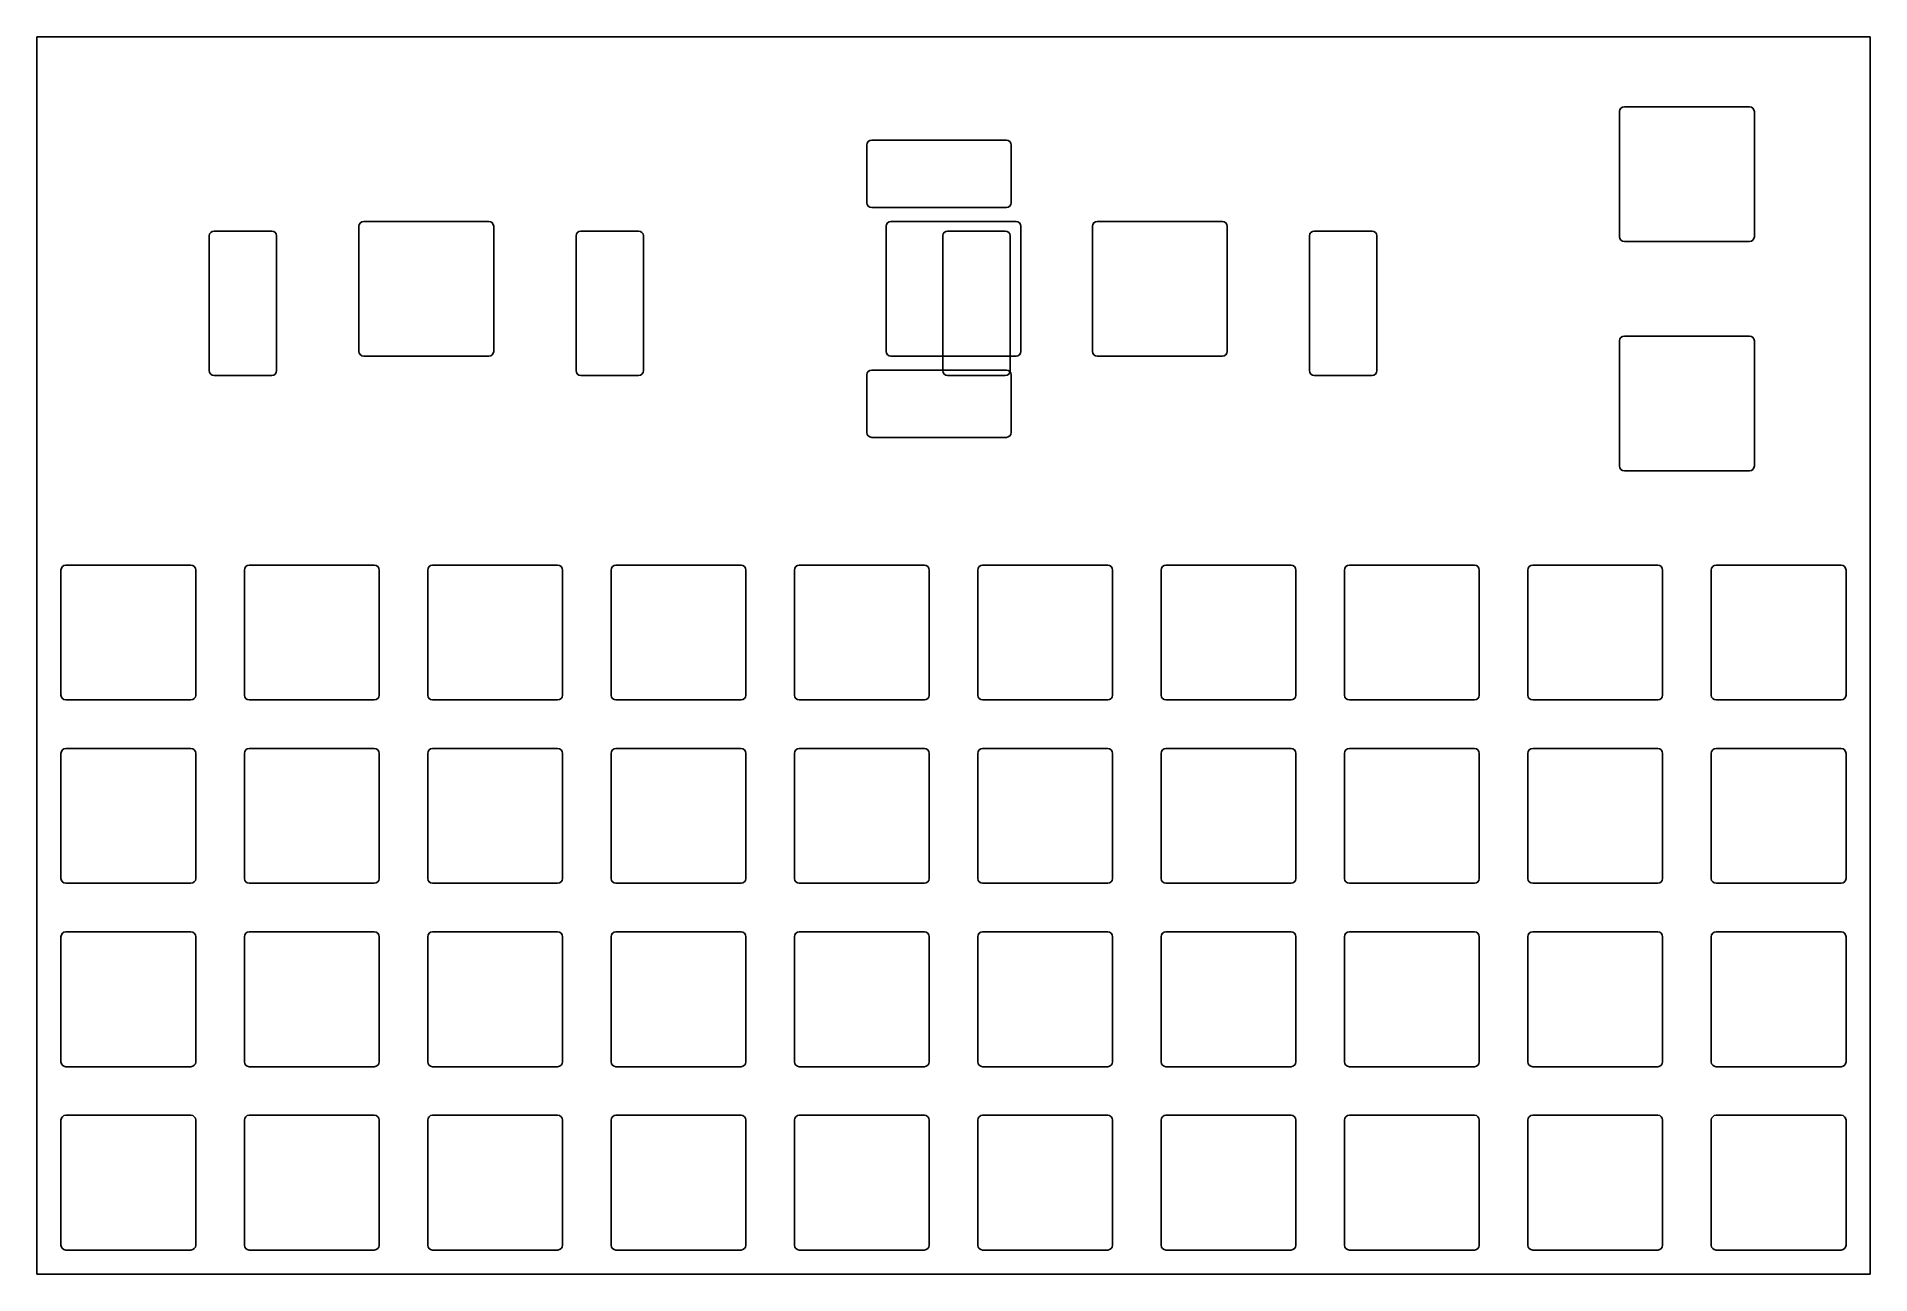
# Model space of a CAD drawing. Header units: millimetres. Extents: x 0 to 190, y -129 to 0.
import ezdxf

# ---------------------------------------------------------------- set-up
doc = ezdxf.new("R2010")
doc.units = ezdxf.units.MM

msp = doc.modelspace()

# ---------------------------------------------------------------- linework, layer by layer
for p, q in [((0, 0), (190.5, 0)), ((0, -128.5875), (0, 0)), ((190.5, -128.5875), (190.5, 0)), ((164.95, -7.2875), (177.95, -7.2875)), ((164.45, -7.7875), (164.45, -20.7875)), ((178.45, -7.7875), (178.45, -20.7875)), ((86.25, -11.25575), (86.25, -17.25575)), ((100.75, -10.75575), (86.75, -10.75575)), ((101.25, -11.25575), (101.25, -17.25575)), ((100.75, -17.75575), (86.75, -17.75575)), ((17.93125, -20.69375), (17.93125, -34.69375)), ((18.43125, -20.19375), (24.43125, -20.19375)), ((24.93125, -20.69375), (24.93125, -34.69375)), ((33.48125, -19.69375), (33.48125, -32.69375)), ((33.98125, -19.19375), (46.98125, -19.19375)), ((47.48125, -19.69375), (47.48125, -32.69375)), ((56.03125, -20.69375), (56.03125, -34.69375)), ((56.53125, -20.19375), (62.53125, -20.19375)), ((63.03125, -20.69375), (63.03125, -34.69375)), ((88.25, -19.69375), (88.25, -32.69375)), ((101.75, -19.19375), (88.75, -19.19375)), ((94.13125, -20.69375), (94.13125, -34.69375)), ((94.63125, -20.19375), (100.63125, -20.19375)), ((101.13125, -20.69375), (101.13125, -34.69375)), ((102.25, -19.69375), (102.25, -32.69375)), ((109.68125, -19.69375), (109.68125, -32.69375)), ((110.18125, -19.19375), (123.18125, -19.19375)), ((123.68125, -19.69375), (123.68125, -32.69375)), ((132.23125, -20.69375), (132.23125, -34.69375)), ((132.73125, -20.19375), (138.73125, -20.19375)), ((139.23125, -20.69375), (139.23125, -34.69375)), ((164.95, -21.2875), (177.95, -21.2875)), ((164.45, -31.6), (164.45, -44.6)), ((164.95, -31.1), (177.95, -31.1)), ((178.45, -31.6), (178.45, -44.6)), ((33.98125, -33.19375), (46.98125, -33.19375)), ((101.75, -33.19375), (88.75, -33.19375)), ((110.18125, -33.19375), (123.18125, -33.19375)), ((18.43125, -35.19375), (24.43125, -35.19375)), ((56.53125, -35.19375), (62.53125, -35.19375)), ((86.25, -35.13175), (86.25, -41.13175)), ((100.75, -34.63175), (86.75, -34.63175)), ((94.63125, -35.19375), (100.63125, -35.19375)), ((101.25, -35.13175), (101.25, -41.13175)), ((132.73125, -35.19375), (138.73125, -35.19375)), ((100.75, -41.63175), (86.75, -41.63175)), ((164.95, -45.1), (177.95, -45.1)), ((3.025, -54.9125), (16.025, -54.9125)), ((22.075, -54.9125), (35.075, -54.9125)), ((41.125, -54.9125), (54.125, -54.9125)), ((60.175, -54.9125), (73.175, -54.9125)), ((79.225, -54.9125), (92.225, -54.9125)), ((98.275, -54.9125), (111.275, -54.9125)), ((117.325, -54.9125), (130.325, -54.9125)), ((136.375, -54.9125), (149.375, -54.9125)), ((155.425, -54.9125), (168.425, -54.9125)), ((174.475, -54.9125), (187.475, -54.9125)), ((2.525, -55.4125), (2.525, -68.4125)), ((16.525, -55.4125), (16.525, -68.4125)), ((21.575, -55.4125), (21.575, -68.4125)), ((35.575, -55.4125), (35.575, -68.4125)), ((40.625, -55.4125), (40.625, -68.4125)), ((54.625, -55.4125), (54.625, -68.4125)), ((59.675, -55.4125), (59.675, -68.4125)), ((73.675, -55.4125), (73.675, -68.4125)), ((78.725, -55.4125), (78.725, -68.4125)), ((92.725, -55.4125), (92.725, -68.4125)), ((97.775, -55.4125), (97.775, -68.4125)), ((111.775, -55.4125), (111.775, -68.4125)), ((116.825, -55.4125), (116.825, -68.4125)), ((130.825, -55.4125), (130.825, -68.4125)), ((135.875, -55.4125), (135.875, -68.4125)), ((149.875, -55.4125), (149.875, -68.4125)), ((154.925, -55.4125), (154.925, -68.4125)), ((168.925, -55.4125), (168.925, -68.4125)), ((173.975, -55.4125), (173.975, -68.4125)), ((187.975, -55.4125), (187.975, -68.4125)), ((3.025, -68.9125), (16.025, -68.9125)), ((22.075, -68.9125), (35.075, -68.9125)), ((41.125, -68.9125), (54.125, -68.9125)), ((60.175, -68.9125), (73.175, -68.9125)), ((79.225, -68.9125), (92.225, -68.9125)), ((98.275, -68.9125), (111.275, -68.9125)), ((117.325, -68.9125), (130.325, -68.9125)), ((136.375, -68.9125), (149.375, -68.9125)), ((155.425, -68.9125), (168.425, -68.9125)), ((174.475, -68.9125), (187.475, -68.9125)), ((3.025, -73.9625), (16.025, -73.9625)), ((22.075, -73.9625), (35.075, -73.9625)), ((41.125, -73.9625), (54.125, -73.9625)), ((60.175, -73.9625), (73.175, -73.9625)), ((79.225, -73.9625), (92.225, -73.9625)), ((98.275, -73.9625), (111.275, -73.9625)), ((117.325, -73.9625), (130.325, -73.9625)), ((136.375, -73.9625), (149.375, -73.9625)), ((155.425, -73.9625), (168.425, -73.9625)), ((174.475, -73.9625), (187.475, -73.9625)), ((2.525, -74.4625), (2.525, -87.4625)), ((16.525, -74.4625), (16.525, -87.4625)), ((21.575, -74.4625), (21.575, -87.4625)), ((35.575, -74.4625), (35.575, -87.4625)), ((40.625, -74.4625), (40.625, -87.4625)), ((54.625, -74.4625), (54.625, -87.4625)), ((59.675, -74.4625), (59.675, -87.4625)), ((73.675, -74.4625), (73.675, -87.4625)), ((78.725, -74.4625), (78.725, -87.4625)), ((92.725, -74.4625), (92.725, -87.4625)), ((97.775, -74.4625), (97.775, -87.4625)), ((111.775, -74.4625), (111.775, -87.4625)), ((116.825, -74.4625), (116.825, -87.4625)), ((130.825, -74.4625), (130.825, -87.4625)), ((135.875, -74.4625), (135.875, -87.4625)), ((149.875, -74.4625), (149.875, -87.4625)), ((154.925, -74.4625), (154.925, -87.4625)), ((168.925, -74.4625), (168.925, -87.4625)), ((173.975, -74.4625), (173.975, -87.4625)), ((187.975, -74.4625), (187.975, -87.4625)), ((3.025, -87.9625), (16.025, -87.9625)), ((22.075, -87.9625), (35.075, -87.9625)), ((41.125, -87.9625), (54.125, -87.9625)), ((60.175, -87.9625), (73.175, -87.9625)), ((79.225, -87.9625), (92.225, -87.9625)), ((98.275, -87.9625), (111.275, -87.9625)), ((117.325, -87.9625), (130.325, -87.9625)), ((136.375, -87.9625), (149.375, -87.9625)), ((155.425, -87.9625), (168.425, -87.9625)), ((174.475, -87.9625), (187.475, -87.9625)), ((3.025, -93.0125), (16.025, -93.0125)), ((22.075, -93.0125), (35.075, -93.0125)), ((41.125, -93.0125), (54.125, -93.0125)), ((60.175, -93.0125), (73.175, -93.0125)), ((79.225, -93.0125), (92.225, -93.0125)), ((98.275, -93.0125), (111.275, -93.0125)), ((117.325, -93.0125), (130.325, -93.0125)), ((136.375, -93.0125), (149.375, -93.0125)), ((155.425, -93.0125), (168.425, -93.0125)), ((174.475, -93.0125), (187.475, -93.0125)), ((2.525, -93.5125), (2.525, -106.5125)), ((16.525, -93.5125), (16.525, -106.5125)), ((21.575, -93.5125), (21.575, -106.5125)), ((35.575, -93.5125), (35.575, -106.5125)), ((40.625, -93.5125), (40.625, -106.5125)), ((54.625, -93.5125), (54.625, -106.5125)), ((59.675, -93.5125), (59.675, -106.5125)), ((73.675, -93.5125), (73.675, -106.5125)), ((78.725, -93.5125), (78.725, -106.5125)), ((92.725, -93.5125), (92.725, -106.5125)), ((97.775, -93.5125), (97.775, -106.5125)), ((111.775, -93.5125), (111.775, -106.5125)), ((116.825, -93.5125), (116.825, -106.5125)), ((130.825, -93.5125), (130.825, -106.5125)), ((135.875, -93.5125), (135.875, -106.5125)), ((149.875, -93.5125), (149.875, -106.5125)), ((154.925, -93.5125), (154.925, -106.5125)), ((168.925, -93.5125), (168.925, -106.5125)), ((173.975, -93.5125), (173.975, -106.5125)), ((187.975, -93.5125), (187.975, -106.5125)), ((3.025, -107.0125), (16.025, -107.0125)), ((22.075, -107.0125), (35.075, -107.0125)), ((41.125, -107.0125), (54.125, -107.0125)), ((60.175, -107.0125), (73.175, -107.0125)), ((79.225, -107.0125), (92.225, -107.0125)), ((98.275, -107.0125), (111.275, -107.0125)), ((117.325, -107.0125), (130.325, -107.0125)), ((136.375, -107.0125), (149.375, -107.0125)), ((155.425, -107.0125), (168.425, -107.0125)), ((174.475, -107.0125), (187.475, -107.0125)), ((3.025, -112.0625), (16.025, -112.0625)), ((22.075, -112.0625), (35.075, -112.0625)), ((41.125, -112.0625), (54.125, -112.0625)), ((60.175, -112.0625), (73.175, -112.0625)), ((79.225, -112.0625), (92.225, -112.0625)), ((98.275, -112.0625), (111.275, -112.0625)), ((117.325, -112.0625), (130.325, -112.0625)), ((136.375, -112.0625), (149.375, -112.0625)), ((155.425, -112.0625), (168.425, -112.0625)), ((174.475, -112.0625), (187.475, -112.0625)), ((2.525, -112.5625), (2.525, -125.5625)), ((16.525, -112.5625), (16.525, -125.5625)), ((21.575, -112.5625), (21.575, -125.5625)), ((35.575, -112.5625), (35.575, -125.5625)), ((40.625, -112.5625), (40.625, -125.5625)), ((54.625, -112.5625), (54.625, -125.5625)), ((59.675, -112.5625), (59.675, -125.5625)), ((73.675, -112.5625), (73.675, -125.5625)), ((78.725, -112.5625), (78.725, -125.5625)), ((92.725, -112.5625), (92.725, -125.5625)), ((97.775, -112.5625), (97.775, -125.5625)), ((111.775, -112.5625), (111.775, -125.5625)), ((116.825, -112.5625), (116.825, -125.5625)), ((130.825, -112.5625), (130.825, -125.5625)), ((135.875, -112.5625), (135.875, -125.5625)), ((149.875, -112.5625), (149.875, -125.5625)), ((154.925, -112.5625), (154.925, -125.5625)), ((168.925, -112.5625), (168.925, -125.5625)), ((173.975, -112.5625), (173.975, -125.5625)), ((187.975, -112.5625), (187.975, -125.5625)), ((3.025, -126.0625), (16.025, -126.0625)), ((22.075, -126.0625), (35.075, -126.0625)), ((41.125, -126.0625), (54.125, -126.0625)), ((60.175, -126.0625), (73.175, -126.0625)), ((79.225, -126.0625), (92.225, -126.0625)), ((98.275, -126.0625), (111.275, -126.0625)), ((117.325, -126.0625), (130.325, -126.0625)), ((136.375, -126.0625), (149.375, -126.0625)), ((155.425, -126.0625), (168.425, -126.0625)), ((174.475, -126.0625), (187.475, -126.0625)), ((0, -128.5875), (190.5, -128.5875))]:
    msp.add_line(p, q)
for centre, start, end in [((164.95, -7.7875), 90, 180), ((177.95, -7.7875), 0, 90), ((86.75, -11.25575), 90, 180), ((100.75, -11.25575), 0, 90), ((86.75, -17.25575), 180, 270), ((100.75, -17.25575), 270, 0), ((18.43125, -20.69375), 90, 180), ((24.43125, -20.69375), 0, 90), ((33.98125, -19.69375), 90, 180), ((46.98125, -19.69375), 0, 90), ((56.53125, -20.69375), 90, 180), ((62.53125, -20.69375), 0, 90), ((88.75, -19.69375), 90, 180), ((94.63125, -20.69375), 90, 180), ((100.63125, -20.69375), 0, 90), ((101.75, -19.69375), 0, 90), ((110.18125, -19.69375), 90, 180), ((123.18125, -19.69375), 0, 90), ((132.73125, -20.69375), 90, 180), ((138.73125, -20.69375), 0, 90), ((164.95, -20.7875), 180, 270), ((177.95, -20.7875), 270, 0), ((164.95, -31.6), 90, 180), ((177.95, -31.6), 0, 90), ((33.98125, -32.69375), 180, 270), ((46.98125, -32.69375), 270, 0), ((88.75, -32.69375), 180, 270), ((101.75, -32.69375), 270, 0), ((110.18125, -32.69375), 180, 270), ((123.18125, -32.69375), 270, 0), ((18.43125, -34.69375), 180, 270), ((24.43125, -34.69375), 270, 0), ((56.53125, -34.69375), 180, 270), ((62.53125, -34.69375), 270, 0), ((86.75, -35.13175), 90, 180), ((94.63125, -34.69375), 180, 270), ((100.63125, -34.69375), 270, 0), ((100.75, -35.13175), 0, 90), ((132.73125, -34.69375), 180, 270), ((138.73125, -34.69375), 270, 0), ((86.75, -41.13175), 180, 270), ((100.75, -41.13175), 270, 0), ((164.95, -44.6), 180, 270), ((177.95, -44.6), 270, 0), ((3.025, -55.4125), 90, 180), ((16.025, -55.4125), 0, 90), ((22.075, -55.4125), 90, 180), ((35.075, -55.4125), 0, 90), ((41.125, -55.4125), 90, 180), ((54.125, -55.4125), 0, 90), ((60.175, -55.4125), 90, 180), ((73.175, -55.4125), 0, 90), ((79.225, -55.4125), 90, 180), ((92.225, -55.4125), 0, 90), ((98.275, -55.4125), 90, 180), ((111.275, -55.4125), 0, 90), ((117.325, -55.4125), 90, 180), ((130.325, -55.4125), 0, 90), ((136.375, -55.4125), 90, 180), ((149.375, -55.4125), 0, 90), ((155.425, -55.4125), 90, 180), ((168.425, -55.4125), 0, 90), ((174.475, -55.4125), 90, 180), ((187.475, -55.4125), 0, 90), ((3.025, -68.4125), 180, 270), ((16.025, -68.4125), 270, 0), ((22.075, -68.4125), 180, 270), ((35.075, -68.4125), 270, 0), ((41.125, -68.4125), 180, 270), ((54.125, -68.4125), 270, 0), ((60.175, -68.4125), 180, 270), ((73.175, -68.4125), 270, 0), ((79.225, -68.4125), 180, 270), ((92.225, -68.4125), 270, 0), ((98.275, -68.4125), 180, 270), ((111.275, -68.4125), 270, 0), ((117.325, -68.4125), 180, 270), ((130.325, -68.4125), 270, 0), ((136.375, -68.4125), 180, 270), ((149.375, -68.4125), 270, 0), ((155.425, -68.4125), 180, 270), ((168.425, -68.4125), 270, 0), ((174.475, -68.4125), 180, 270), ((187.475, -68.4125), 270, 0), ((3.025, -74.4625), 90, 180), ((16.025, -74.4625), 0, 90), ((22.075, -74.4625), 90, 180), ((35.075, -74.4625), 0, 90), ((41.125, -74.4625), 90, 180), ((54.125, -74.4625), 0, 90), ((60.175, -74.4625), 90, 180), ((73.175, -74.4625), 0, 90), ((79.225, -74.4625), 90, 180), ((92.225, -74.4625), 0, 90), ((98.275, -74.4625), 90, 180), ((111.275, -74.4625), 0, 90), ((117.325, -74.4625), 90, 180), ((130.325, -74.4625), 0, 90), ((136.375, -74.4625), 90, 180), ((149.375, -74.4625), 0, 90), ((155.425, -74.4625), 90, 180), ((168.425, -74.4625), 0, 90), ((174.475, -74.4625), 90, 180), ((187.475, -74.4625), 0, 90), ((3.025, -87.4625), 180, 270), ((16.025, -87.4625), 270, 0), ((22.075, -87.4625), 180, 270), ((35.075, -87.4625), 270, 0), ((41.125, -87.4625), 180, 270), ((54.125, -87.4625), 270, 0), ((60.175, -87.4625), 180, 270), ((73.175, -87.4625), 270, 0), ((79.225, -87.4625), 180, 270), ((92.225, -87.4625), 270, 0), ((98.275, -87.4625), 180, 270), ((111.275, -87.4625), 270, 0), ((117.325, -87.4625), 180, 270), ((130.325, -87.4625), 270, 0), ((136.375, -87.4625), 180, 270), ((149.375, -87.4625), 270, 0), ((155.425, -87.4625), 180, 270), ((168.425, -87.4625), 270, 0), ((174.475, -87.4625), 180, 270), ((187.475, -87.4625), 270, 0), ((3.025, -93.5125), 90, 180), ((16.025, -93.5125), 0, 90), ((22.075, -93.5125), 90, 180), ((35.075, -93.5125), 0, 90), ((41.125, -93.5125), 90, 180), ((54.125, -93.5125), 0, 90), ((60.175, -93.5125), 90, 180), ((73.175, -93.5125), 0, 90), ((79.225, -93.5125), 90, 180), ((92.225, -93.5125), 0, 90), ((98.275, -93.5125), 90, 180), ((111.275, -93.5125), 0, 90), ((117.325, -93.5125), 90, 180), ((130.325, -93.5125), 0, 90), ((136.375, -93.5125), 90, 180), ((149.375, -93.5125), 0, 90), ((155.425, -93.5125), 90, 180), ((168.425, -93.5125), 0, 90), ((174.475, -93.5125), 90, 180), ((187.475, -93.5125), 0, 90), ((3.025, -106.5125), 180, 270), ((16.025, -106.5125), 270, 0), ((22.075, -106.5125), 180, 270), ((35.075, -106.5125), 270, 0), ((41.125, -106.5125), 180, 270), ((54.125, -106.5125), 270, 0), ((60.175, -106.5125), 180, 270), ((73.175, -106.5125), 270, 0), ((79.225, -106.5125), 180, 270), ((92.225, -106.5125), 270, 0), ((98.275, -106.5125), 180, 270), ((111.275, -106.5125), 270, 0), ((117.325, -106.5125), 180, 270), ((130.325, -106.5125), 270, 0), ((136.375, -106.5125), 180, 270), ((149.375, -106.5125), 270, 0), ((155.425, -106.5125), 180, 270), ((168.425, -106.5125), 270, 0), ((174.475, -106.5125), 180, 270), ((187.475, -106.5125), 270, 0), ((3.025, -112.5625), 90, 180), ((16.025, -112.5625), 0, 90), ((22.075, -112.5625), 90, 180), ((35.075, -112.5625), 0, 90), ((41.125, -112.5625), 90, 180), ((54.125, -112.5625), 0, 90), ((60.175, -112.5625), 90, 180), ((73.175, -112.5625), 0, 90), ((79.225, -112.5625), 90, 180), ((92.225, -112.5625), 0, 90), ((98.275, -112.5625), 90, 180), ((111.275, -112.5625), 0, 90), ((117.325, -112.5625), 90, 180), ((130.325, -112.5625), 0, 90), ((136.375, -112.5625), 90, 180), ((149.375, -112.5625), 0, 90), ((155.425, -112.5625), 90, 180), ((168.425, -112.5625), 0, 90), ((174.475, -112.5625), 90, 180), ((187.475, -112.5625), 0, 90), ((3.025, -125.5625), 180, 270), ((16.025, -125.5625), 270, 0), ((22.075, -125.5625), 180, 270), ((35.075, -125.5625), 270, 0), ((41.125, -125.5625), 180, 270), ((54.125, -125.5625), 270, 0), ((60.175, -125.5625), 180, 270), ((73.175, -125.5625), 270, 0), ((79.225, -125.5625), 180, 270), ((92.225, -125.5625), 270, 0), ((98.275, -125.5625), 180, 270), ((111.275, -125.5625), 270, 0), ((117.325, -125.5625), 180, 270), ((130.325, -125.5625), 270, 0), ((136.375, -125.5625), 180, 270), ((149.375, -125.5625), 270, 0), ((155.425, -125.5625), 180, 270), ((168.425, -125.5625), 270, 0), ((174.475, -125.5625), 180, 270), ((187.475, -125.5625), 270, 0)]:
    msp.add_arc(centre, 0.5, start, end)

doc.saveas('drawing.dxf')
